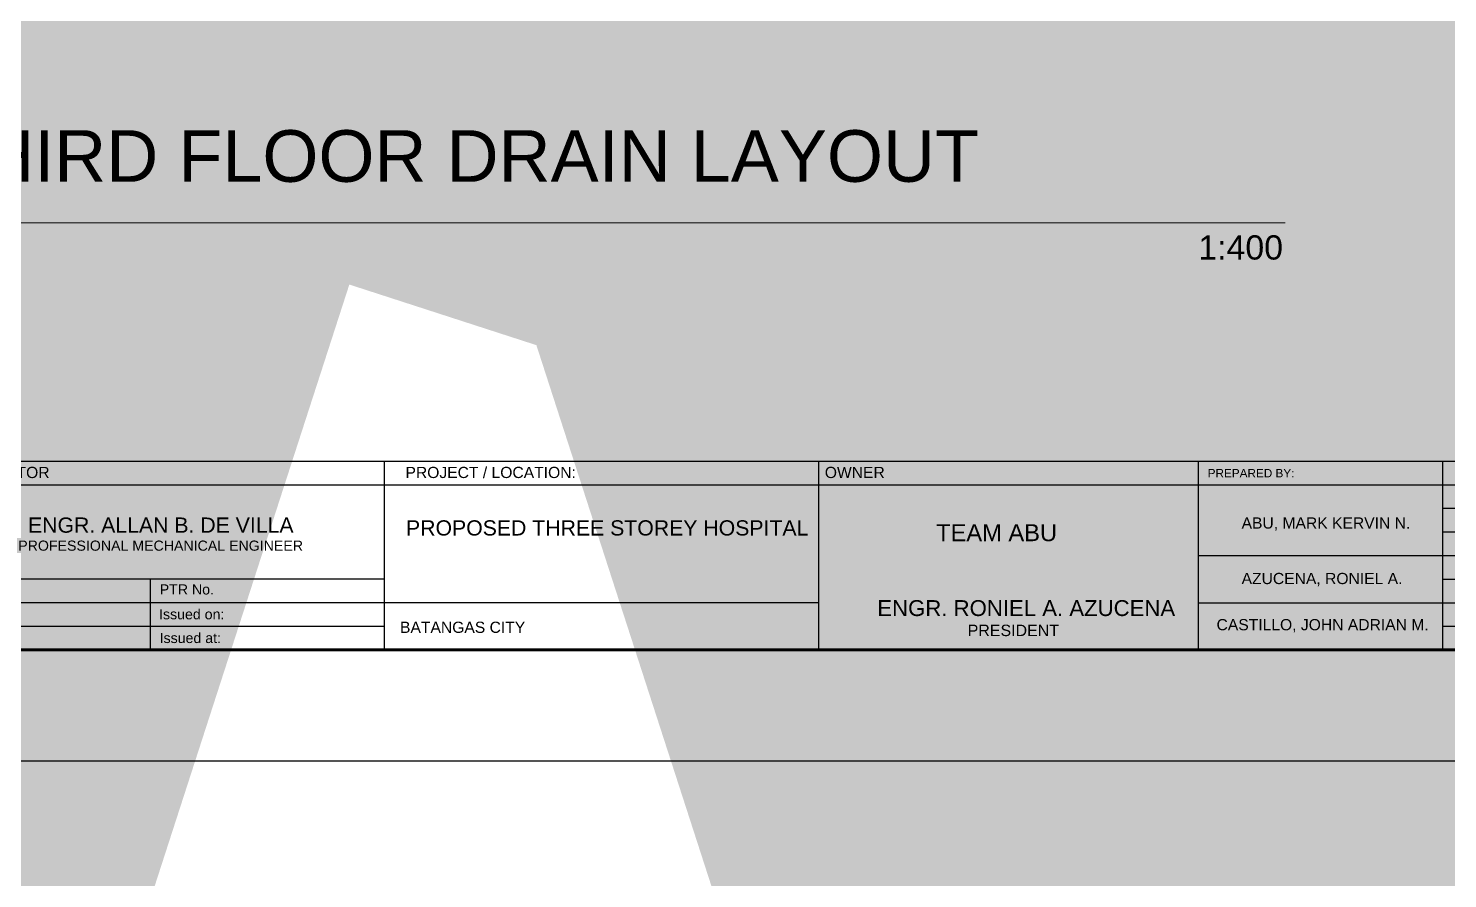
# Model space of a CAD drawing. Header units: millimetres. Extents: x -60 to 576, y -39 to 287.
# Drawn here: x 358.41 to 396.93, y 76.39 to 99.44 of the extents above; entities that cross this region are included whole.
import ezdxf

# ---------------------------------------------------------------- set-up
doc = ezdxf.new("R2010")
doc.units = ezdxf.units.MM
doc.header["$MEASUREMENT"] = 0
doc.layers.add('M-AC-TEXT', color=7, linetype='Continuous')
doc.layers.add('template', color=7, linetype='Continuous')
doc.styles.add('ar-dim-axis', font='romans.shx', dxfattribs={"width": 0.8})
doc.styles.add('arial', font='arial.ttf')
doc.styles.add('OIP FONT', font='GOTHIC.TTF', dxfattribs={"height": 150})
doc.styles.get("Standard").update_dxf_attribs({"font": 'arial.ttf'})
doc.dimstyles.new('ar-dim-axis', dxfattribs={"dimtxt": 350, "dimasz": 250, "dimexe": 75, "dimexo": 75, "dimgap": 200, "dimtad": 1, "dimdec": 0, "dimzin": 12, "dimdsep": 46, "dimtxsty": 'ar-dim-axis', "dimblk": 'ARCHTICK', "dimcen": 120, "dimclrd": 11, "dimclre": 8, "dimclrt": 4, "dimadec": 0, "dimazin": 3, "dimtm": 1, "dimtfac": 1, "dimtdec": 0, "dimtix": 1, "dimtmove": 2, "dimatfit": 3, "dimldrblk": 'ARCHTICK', "dimfxl": 1, "dimtolj": 1, "dimtzin": 0, "dimarcsym": 1})

# ---------------------------------------------------------------- blocks, each defined once
blk = doc.blocks.new('_ARCHTICK')
at = {"color": 0, "linetype": 'ByBlock', "const_width": 0.15}
blk.add_lwpolyline([(-0.5, -0.5), (0.5, 0.5)], dxfattribs=at)

msp = doc.modelspace()

# ---------------------------------------------------------------- linework, layer by layer
at = {"color": 0, "linetype": 'ByBlock', "lineweight": 9}
msp.add_line((392.5208883451612, 94.17267648440384), (354.5512626099439, 94.17267648440384), dxfattribs=at)
at = {"layer": 'template'}
for p, q in [((328.5361554041326, 87.70803379374951), (418.7870097483669, 87.70803379374951)), ((368.0824550243933, 82.58767378710559), (368.0824550243933, 87.70803379374951)), ((379.8587102561771, 87.70803379374951), (379.8587102561771, 82.58767378710559)), ((390.1612639872245, 87.70803379374951), (390.1612639872245, 82.58767378710559)), ((396.7905348540974, 87.70803379374951), (396.7905348540974, 82.58767378710559)), ((344.3824844557803, 87.06798879292012), (400.9533433922704, 87.06798879292012)), ((396.7905348540974, 86.42794379208846), (407.551028828036, 86.42794379208846)), ((396.7905348540974, 85.78789879125895), (405.855517490364, 85.78789879125804)), ((390.1612639872245, 85.14785379042684), (400.9533433922744, 85.14785379042684)), ((344.3824844557803, 84.5178352798348), (368.0824550243933, 84.5178352798348)), ((361.7158154360653, 84.5178352798348), (361.7158154360653, 82.587673787104)), ((396.7905348540974, 84.50780878959716), (405.855517490364, 84.50780878959597)), ((344.3824844557803, 83.8744481155914), (379.8587102561771, 83.87444811558794)), ((390.1612639872245, 83.8677637887672), (400.9533433922744, 83.8677637887672)), ((344.3824844557803, 83.23106095134796), (368.0824550243892, 83.2310609513475)), ((355.7918771724212, 83.23106095134796), (366.1258745971081, 83.23106095134796)), ((396.7905348540974, 83.22771878793588), (405.855517490364, 83.22771878793583)), ((322.5194317811836, 79.57931197563067), (421.7953715598428, 79.57931197563067))]:
    msp.add_line(p, q, dxfattribs=at)
at = {"layer": 'template', "linetype": 'Continuous', "const_width": 0.08533933344409135}
msp.add_lwpolyline([(328.5361554041326, 82.58767378710559), (418.7870097483682, 82.58767378710559), (418.7870097483682, 146.9666165526604), (328.5361554041326, 146.9666165526604)], close=True, dxfattribs=at)

# ---------------------------------------------------------------- texts
at = {"color": 0, "linetype": 'ByBlock', "lineweight": 9}
for s, height, p in [('THIRD FLOOR DRAIN LAYOUT', 1.4, (355.9640990965152, 95.28286703198091)), ('SCALE                                                                                                                              1:400', 0.6576366722759845, (354.9948816315965, 93.17426505532194))]:
    msp.add_text(s, height=height, dxfattribs=at).set_placement(p)
at = {"layer": 'template', "style": 'arial'}
for s, height, p in [('INSTRUCTOR', 0.3040213753945754, (356.2046867162978, 87.24893571439952)), ('PROJECT / LOCATION:', 0.3040213753945754, (368.6473231547928, 87.24893571439952)), ('PROJECT / LOCATION:', 0.3040213753945754, (368.6473231547928, 87.24893571439952)), ('PROJECT / LOCATION:', 0.3040213753945754, (368.6473231547928, 87.24893571439952)), ('OWNER', 0.3040213753945754, (380.0278895638712, 87.24893571439952)), ('PREPARED BY: ', 0.2280160315459316, (390.4194382121109, 87.26656587479658)), ('ENGR. ALLAN B. DE VILLA', 0.4125720190710724, (358.4037799308851, 85.76670425411714)), ('PROPOSED THREE STOREY HOSPITAL', 0.4125720190710724, (368.6622473994983, 85.69069066267429)), ('TEAM ABU', 0.4598100781514698, (383.0484260053089, 85.53658103741253)), ('ABU, MARK KERVIN N.', 0.3040213753945754, (391.3394628891921, 85.87843763293876)), ('PROFESSIONAL MECHANICAL ENGINEER', 0.2750480127140482, (358.1383297091346, 85.2782780353727)), ('PTR No.', 0.2750480127140482, (361.9778342354621, 84.09077686510562)), ('AZUCENA, RONIEL A.', 0.3040213753945754, (391.3394628891921, 84.37290385911615)), ('Issued on:', 0.2750480127140482, (361.9593563494279, 83.41770353580267)), ('ENGR. RONIEL A. AZUCENA', 0.4303822331497759, (381.4527095184458, 83.5068776007131)), ('BATANGAS CITY', 0.3040213753945754, (368.4998577887936, 83.04960455764456)), ('PRESIDENT', 0.3098752078678386, (383.9058491598545, 82.96251929412483)), ('CASTILLO, JOHN ADRIAN M.', 0.3040213753945754, (390.6594440661959, 83.1205129674093)), ('Issued at:', 0.2750480127140482, (361.9748179126302, 82.77431637155973))]:
    msp.add_text(s, height=height, dxfattribs=at).set_placement(p)

# ---------------------------------------------------------------- leaders
at = {"layer": 'M-AC-TEXT', "annotation_type": 0, "has_hookline": 1, "text_width": 1.459810014086044}
for points, hookline_direction in [([(255.0288292729888, 138.6306958272424), (255.1554912829285, 138.3827107587184), (255.5314330361784, 138.3839022621725)], 0), ([(270.6570857208221, 138.6496501891173), (270.7837477307618, 138.4016651205933), (271.1596894840118, 138.4028566240473)], 0), ([(250.8099124016439, 135.924397171841), (250.9365744115836, 135.6764121033169), (251.3125161648336, 135.677603606771)], 0), ([(361.0729711205922, 135.0555327830338), (361.1996331305319, 134.8075477145098), (361.5755748837818, 134.8087392179638)], 0), ([(250.8628190119884, 129.7734640645707), (250.9894810219282, 129.5254789960467), (251.3654227751781, 129.5266704995007)], 0), ([(376.1145680465069, 126.0408596208876), (375.9879060365672, 125.7928745523636), (375.6119642833173, 125.7940660558176)], 1), ([(376.1165008811258, 115.2761441268621), (375.9898388711861, 115.0281590583381), (375.6138971179361, 115.0293505617921)], 1), ([(262.8901035021122, 114.9005615258051), (263.0167655120519, 114.652576457281), (263.3927072653019, 114.6537679607351)], 0), ([(250.8011577977827, 107.1491550349868), (250.9278198077224, 106.9011699664628), (251.3037615609724, 106.9023614699168)], 0), ([(361.0788264725242, 106.2795028928371), (361.2054884824639, 106.0315178243131), (361.5814302357139, 106.0327093277671)], 0)]:
    msp.add_leader(points, dimstyle='ar-dim-axis', override={"dimtxt": 150, "dimasz": 150, "dimgap": 200, "dimtad": 0, "dimtih": 1, "dimtoh": 1, "dimtxsty": 'OIP FONT', "dimclrd": 256, "dimclre": 256, "dimclrt": 256, "dimfxl": 0.2, "dimfxlon": 1, "dimlwd": 65535, "dimlwe": 65535}, dxfattribs=dict(at, hookline_direction=hookline_direction))

doc.saveas('drawing.dxf')
